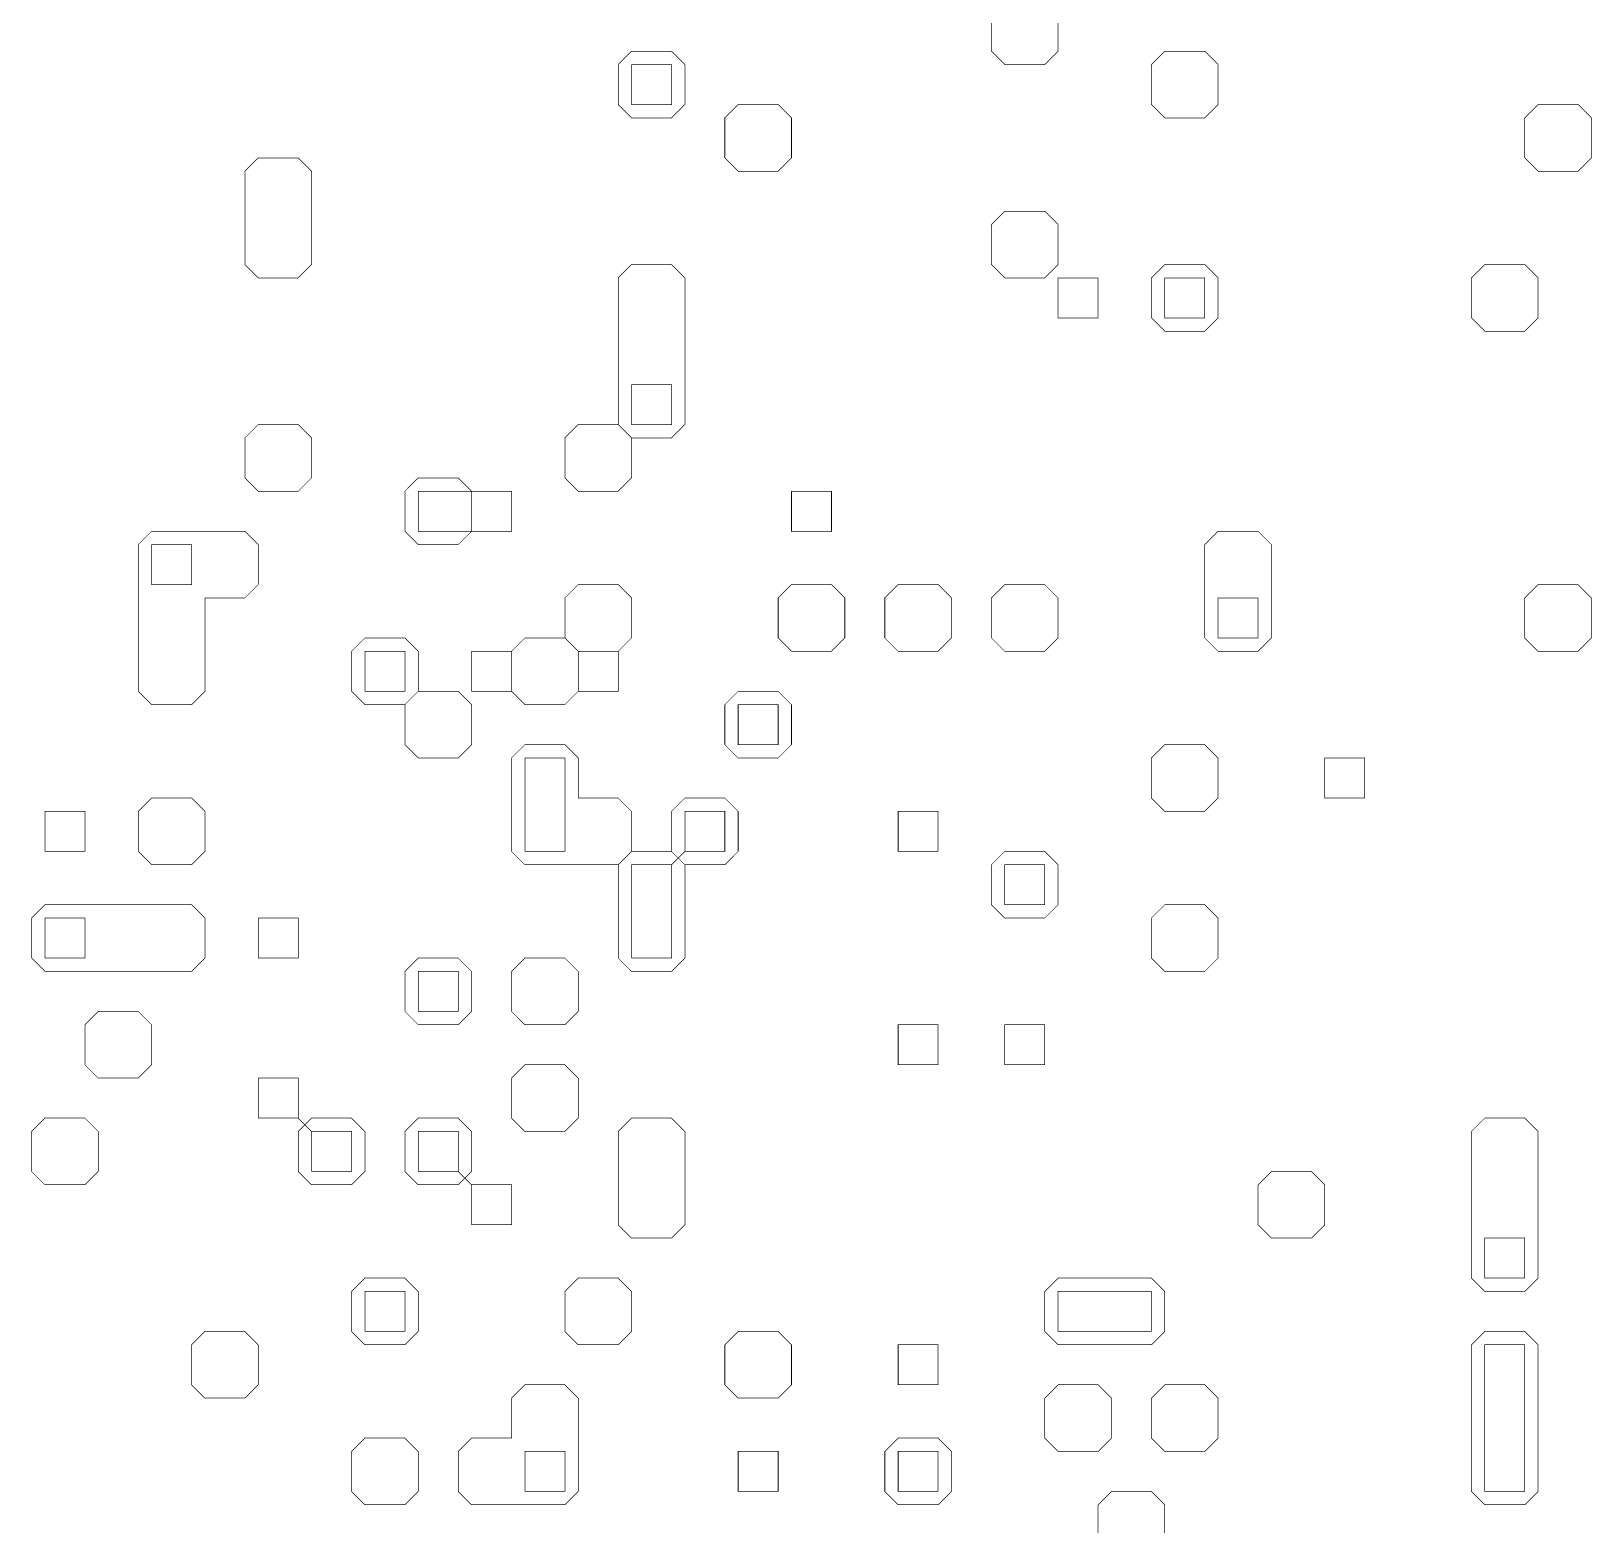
# Model space of a CAD drawing. Header units: metres. Extents: x 0 to 4990, y -4990 to 0.
# Drawn here: x 1826 to 2969, y -2437 to -1343 of the extents above; entities that cross this region are included whole.
import ezdxf

# ---------------------------------------------------------------- set-up
doc = ezdxf.new("R2010")
doc.units = ezdxf.units.M
for name, color, linetype in [('conductor', 1, 'Continuous'), ('dielectric', 8, 'Continuous'), ('substrate', 5, 'Continuous')]:
    doc.layers.add(name, color=color, linetype=linetype)

msp = doc.modelspace()

# ---------------------------------------------------------------- linework, layer by layer
at = {"layer": 'conductor', "const_width": 0.5}
for points in [[(2529.296875, -1328.125), (2539.0625, -1318.359375), (2548.828125, -1318.359375), (2558.59375, -1318.359375), (2568.359375, -1318.359375), (2578.125, -1328.125), (2578.125, -1337.890625), (2578.125, -1347.65625), (2578.125, -1357.421875), (2568.359375, -1367.1875), (2558.59375, -1367.1875), (2548.828125, -1367.1875), (2539.0625, -1367.1875), (2529.296875, -1357.421875), (2529.296875, -1347.65625), (2529.296875, -1337.890625)], [(2255.859375, -1367.1875), (2265.625, -1357.421875), (2275.390625, -1357.421875), (2285.15625, -1357.421875), (2294.921875, -1357.421875), (2304.6875, -1367.1875), (2304.6875, -1376.953125), (2304.6875, -1386.71875), (2304.6875, -1396.484375), (2294.921875, -1406.25), (2285.15625, -1406.25), (2275.390625, -1406.25), (2265.625, -1406.25), (2255.859375, -1396.484375), (2255.859375, -1386.71875), (2255.859375, -1376.953125)], [(2646.484375, -1367.1875), (2656.25, -1357.421875), (2666.015625, -1357.421875), (2675.78125, -1357.421875), (2685.546875, -1357.421875), (2695.3125, -1367.1875), (2695.3125, -1376.953125), (2695.3125, -1386.71875), (2695.3125, -1396.484375), (2685.546875, -1406.25), (2675.78125, -1406.25), (2666.015625, -1406.25), (2656.25, -1406.25), (2646.484375, -1396.484375), (2646.484375, -1386.71875), (2646.484375, -1376.953125)], [(2333.984375, -1406.25), (2343.75, -1396.484375), (2353.515625, -1396.484375), (2363.28125, -1396.484375), (2373.046875, -1396.484375), (2382.8125, -1406.25), (2382.8125, -1416.015625), (2382.8125, -1425.78125), (2382.8125, -1435.546875), (2373.046875, -1445.3125), (2363.28125, -1445.3125), (2353.515625, -1445.3125), (2343.75, -1445.3125), (2333.984375, -1435.546875), (2333.984375, -1425.78125), (2333.984375, -1416.015625)], [(2919.921875, -1406.25), (2929.6875, -1396.484375), (2939.453125, -1396.484375), (2949.21875, -1396.484375), (2958.984375, -1396.484375), (2968.75, -1406.25), (2968.75, -1416.015625), (2968.75, -1425.78125), (2968.75, -1435.546875), (2958.984375, -1445.3125), (2949.21875, -1445.3125), (2939.453125, -1445.3125), (2929.6875, -1445.3125), (2919.921875, -1435.546875), (2919.921875, -1425.78125), (2919.921875, -1416.015625)], [(1982.421875, -1445.3125), (1992.1875, -1435.546875), (2001.953125, -1435.546875), (2011.71875, -1435.546875), (2021.484375, -1435.546875), (2031.25, -1445.3125), (2031.25, -1455.078125), (2031.25, -1464.84375), (2031.25, -1474.609375), (2031.25, -1484.375), (2031.25, -1494.140625), (2031.25, -1503.90625), (2031.25, -1513.671875), (2021.484375, -1523.4375), (2011.71875, -1523.4375), (2001.953125, -1523.4375), (1992.1875, -1523.4375), (1982.421875, -1513.671875), (1982.421875, -1503.90625), (1982.421875, -1494.140625), (1982.421875, -1484.375), (1982.421875, -1474.609375), (1982.421875, -1464.84375), (1982.421875, -1455.078125)], [(2529.296875, -1484.375), (2539.0625, -1474.609375), (2548.828125, -1474.609375), (2558.59375, -1474.609375), (2568.359375, -1474.609375), (2578.125, -1484.375), (2578.125, -1494.140625), (2578.125, -1503.90625), (2578.125, -1513.671875), (2568.359375, -1523.4375), (2558.59375, -1523.4375), (2548.828125, -1523.4375), (2539.0625, -1523.4375), (2529.296875, -1513.671875), (2529.296875, -1503.90625), (2529.296875, -1494.140625)], [(2255.859375, -1523.4375), (2265.625, -1513.671875), (2275.390625, -1513.671875), (2285.15625, -1513.671875), (2294.921875, -1513.671875), (2304.6875, -1523.4375), (2304.6875, -1533.203125), (2304.6875, -1542.96875), (2304.6875, -1552.734375), (2304.6875, -1562.5), (2304.6875, -1572.265625), (2304.6875, -1582.03125), (2304.6875, -1591.796875), (2304.6875, -1601.5625), (2304.6875, -1611.328125), (2304.6875, -1621.09375), (2304.6875, -1630.859375), (2294.921875, -1640.625), (2285.15625, -1640.625), (2275.390625, -1640.625), (2265.625, -1640.625), (2255.859375, -1630.859375), (2255.859375, -1621.09375), (2255.859375, -1611.328125), (2255.859375, -1601.5625), (2255.859375, -1591.796875), (2255.859375, -1582.03125), (2255.859375, -1572.265625), (2255.859375, -1562.5), (2255.859375, -1552.734375), (2255.859375, -1542.96875), (2255.859375, -1533.203125)], [(2646.484375, -1523.4375), (2656.25, -1513.671875), (2666.015625, -1513.671875), (2675.78125, -1513.671875), (2685.546875, -1513.671875), (2695.3125, -1523.4375), (2695.3125, -1533.203125), (2695.3125, -1542.96875), (2695.3125, -1552.734375), (2685.546875, -1562.5), (2675.78125, -1562.5), (2666.015625, -1562.5), (2656.25, -1562.5), (2646.484375, -1552.734375), (2646.484375, -1542.96875), (2646.484375, -1533.203125)], [(2880.859375, -1523.4375), (2890.625, -1513.671875), (2900.390625, -1513.671875), (2910.15625, -1513.671875), (2919.921875, -1513.671875), (2929.6875, -1523.4375), (2929.6875, -1533.203125), (2929.6875, -1542.96875), (2929.6875, -1552.734375), (2919.921875, -1562.5), (2910.15625, -1562.5), (2900.390625, -1562.5), (2890.625, -1562.5), (2880.859375, -1552.734375), (2880.859375, -1542.96875), (2880.859375, -1533.203125)], [(1982.421875, -1640.625), (1992.1875, -1630.859375), (2001.953125, -1630.859375), (2011.71875, -1630.859375), (2021.484375, -1630.859375), (2031.25, -1640.625), (2031.25, -1650.390625), (2031.25, -1660.15625), (2031.25, -1669.921875), (2021.484375, -1679.6875), (2011.71875, -1679.6875), (2001.953125, -1679.6875), (1992.1875, -1679.6875), (1982.421875, -1669.921875), (1982.421875, -1660.15625), (1982.421875, -1650.390625)], [(2216.796875, -1640.625), (2226.5625, -1630.859375), (2236.328125, -1630.859375), (2246.09375, -1630.859375), (2255.859375, -1630.859375), (2265.625, -1640.625), (2265.625, -1650.390625), (2265.625, -1660.15625), (2265.625, -1669.921875), (2255.859375, -1679.6875), (2246.09375, -1679.6875), (2236.328125, -1679.6875), (2226.5625, -1679.6875), (2216.796875, -1669.921875), (2216.796875, -1660.15625), (2216.796875, -1650.390625)], [(2099.609375, -1679.6875), (2109.375, -1669.921875), (2119.140625, -1669.921875), (2128.90625, -1669.921875), (2138.671875, -1669.921875), (2148.4375, -1679.6875), (2148.4375, -1689.453125), (2148.4375, -1699.21875), (2148.4375, -1708.984375), (2138.671875, -1718.75), (2128.90625, -1718.75), (2119.140625, -1718.75), (2109.375, -1718.75), (2099.609375, -1708.984375), (2099.609375, -1699.21875), (2099.609375, -1689.453125)], [(1904.296875, -1718.75), (1914.0625, -1708.984375), (1923.828125, -1708.984375), (1933.59375, -1708.984375), (1943.359375, -1708.984375), (1953.125, -1708.984375), (1962.890625, -1708.984375), (1972.65625, -1708.984375), (1982.421875, -1708.984375), (1992.1875, -1718.75), (1992.1875, -1728.515625), (1992.1875, -1738.28125), (1992.1875, -1748.046875), (1982.421875, -1757.8125), (1972.65625, -1757.8125), (1962.890625, -1757.8125), (1953.125, -1757.8125), (1953.125, -1767.578125), (1953.125, -1777.34375), (1953.125, -1787.109375), (1953.125, -1796.875), (1953.125, -1806.640625), (1953.125, -1816.40625), (1953.125, -1826.171875), (1943.359375, -1835.9375), (1933.59375, -1835.9375), (1923.828125, -1835.9375), (1914.0625, -1835.9375), (1904.296875, -1826.171875), (1904.296875, -1816.40625), (1904.296875, -1806.640625), (1904.296875, -1796.875), (1904.296875, -1787.109375), (1904.296875, -1777.34375), (1904.296875, -1767.578125), (1904.296875, -1757.8125), (1904.296875, -1748.046875), (1904.296875, -1738.28125), (1904.296875, -1728.515625)], [(2685.546875, -1718.75), (2695.3125, -1708.984375), (2705.078125, -1708.984375), (2714.84375, -1708.984375), (2724.609375, -1708.984375), (2734.375, -1718.75), (2734.375, -1728.515625), (2734.375, -1738.28125), (2734.375, -1748.046875), (2734.375, -1757.8125), (2734.375, -1767.578125), (2734.375, -1777.34375), (2734.375, -1787.109375), (2724.609375, -1796.875), (2714.84375, -1796.875), (2705.078125, -1796.875), (2695.3125, -1796.875), (2685.546875, -1787.109375), (2685.546875, -1777.34375), (2685.546875, -1767.578125), (2685.546875, -1757.8125), (2685.546875, -1748.046875), (2685.546875, -1738.28125), (2685.546875, -1728.515625)], [(2216.796875, -1757.8125), (2226.5625, -1748.046875), (2236.328125, -1748.046875), (2246.09375, -1748.046875), (2255.859375, -1748.046875), (2265.625, -1757.8125), (2265.625, -1767.578125), (2265.625, -1777.34375), (2265.625, -1787.109375), (2255.859375, -1796.875), (2246.09375, -1796.875), (2236.328125, -1796.875), (2226.5625, -1796.875), (2216.796875, -1787.109375), (2216.796875, -1777.34375), (2216.796875, -1767.578125)], [(2373.046875, -1757.8125), (2382.8125, -1748.046875), (2392.578125, -1748.046875), (2402.34375, -1748.046875), (2412.109375, -1748.046875), (2421.875, -1757.8125), (2421.875, -1767.578125), (2421.875, -1777.34375), (2421.875, -1787.109375), (2412.109375, -1796.875), (2402.34375, -1796.875), (2392.578125, -1796.875), (2382.8125, -1796.875), (2373.046875, -1787.109375), (2373.046875, -1777.34375), (2373.046875, -1767.578125)], [(2451.171875, -1757.8125), (2460.9375, -1748.046875), (2470.703125, -1748.046875), (2480.46875, -1748.046875), (2490.234375, -1748.046875), (2500, -1757.8125), (2500, -1767.578125), (2500, -1777.34375), (2500, -1787.109375), (2490.234375, -1796.875), (2480.46875, -1796.875), (2470.703125, -1796.875), (2460.9375, -1796.875), (2451.171875, -1787.109375), (2451.171875, -1777.34375), (2451.171875, -1767.578125)], [(2529.296875, -1757.8125), (2539.0625, -1748.046875), (2548.828125, -1748.046875), (2558.59375, -1748.046875), (2568.359375, -1748.046875), (2578.125, -1757.8125), (2578.125, -1767.578125), (2578.125, -1777.34375), (2578.125, -1787.109375), (2568.359375, -1796.875), (2558.59375, -1796.875), (2548.828125, -1796.875), (2539.0625, -1796.875), (2529.296875, -1787.109375), (2529.296875, -1777.34375), (2529.296875, -1767.578125)], [(2919.921875, -1757.8125), (2929.6875, -1748.046875), (2939.453125, -1748.046875), (2949.21875, -1748.046875), (2958.984375, -1748.046875), (2968.75, -1757.8125), (2968.75, -1767.578125), (2968.75, -1777.34375), (2968.75, -1787.109375), (2958.984375, -1796.875), (2949.21875, -1796.875), (2939.453125, -1796.875), (2929.6875, -1796.875), (2919.921875, -1787.109375), (2919.921875, -1777.34375), (2919.921875, -1767.578125)], [(2060.546875, -1796.875), (2070.3125, -1787.109375), (2080.078125, -1787.109375), (2089.84375, -1787.109375), (2099.609375, -1787.109375), (2109.375, -1796.875), (2109.375, -1806.640625), (2109.375, -1816.40625), (2109.375, -1826.171875), (2099.609375, -1835.9375), (2089.84375, -1835.9375), (2080.078125, -1835.9375), (2070.3125, -1835.9375), (2060.546875, -1826.171875), (2060.546875, -1816.40625), (2060.546875, -1806.640625)], [(2177.734375, -1796.875), (2187.5, -1787.109375), (2197.265625, -1787.109375), (2207.03125, -1787.109375), (2216.796875, -1787.109375), (2226.5625, -1796.875), (2226.5625, -1806.640625), (2226.5625, -1816.40625), (2226.5625, -1826.171875), (2216.796875, -1835.9375), (2207.03125, -1835.9375), (2197.265625, -1835.9375), (2187.5, -1835.9375), (2177.734375, -1826.171875), (2177.734375, -1816.40625), (2177.734375, -1806.640625)], [(2099.609375, -1835.9375), (2109.375, -1826.171875), (2119.140625, -1826.171875), (2128.90625, -1826.171875), (2138.671875, -1826.171875), (2148.4375, -1835.9375), (2148.4375, -1845.703125), (2148.4375, -1855.46875), (2148.4375, -1865.234375), (2138.671875, -1875), (2128.90625, -1875), (2119.140625, -1875), (2109.375, -1875), (2099.609375, -1865.234375), (2099.609375, -1855.46875), (2099.609375, -1845.703125)], [(2333.984375, -1835.9375), (2343.75, -1826.171875), (2353.515625, -1826.171875), (2363.28125, -1826.171875), (2373.046875, -1826.171875), (2382.8125, -1835.9375), (2382.8125, -1845.703125), (2382.8125, -1855.46875), (2382.8125, -1865.234375), (2373.046875, -1875), (2363.28125, -1875), (2353.515625, -1875), (2343.75, -1875), (2333.984375, -1865.234375), (2333.984375, -1855.46875), (2333.984375, -1845.703125)], [(2177.734375, -1875), (2187.5, -1865.234375), (2197.265625, -1865.234375), (2207.03125, -1865.234375), (2216.796875, -1865.234375), (2226.5625, -1875), (2226.5625, -1884.765625), (2226.5625, -1894.53125), (2226.5625, -1904.296875), (2236.328125, -1904.296875), (2246.09375, -1904.296875), (2255.859375, -1904.296875), (2265.625, -1914.0625), (2265.625, -1923.828125), (2265.625, -1933.59375), (2265.625, -1943.359375), (2255.859375, -1953.125), (2246.09375, -1953.125), (2236.328125, -1953.125), (2226.5625, -1953.125), (2216.796875, -1953.125), (2207.03125, -1953.125), (2197.265625, -1953.125), (2187.5, -1953.125), (2177.734375, -1943.359375), (2177.734375, -1933.59375), (2177.734375, -1923.828125), (2177.734375, -1914.0625), (2177.734375, -1904.296875), (2177.734375, -1894.53125), (2177.734375, -1884.765625)], [(2646.484375, -1875), (2656.25, -1865.234375), (2666.015625, -1865.234375), (2675.78125, -1865.234375), (2685.546875, -1865.234375), (2695.3125, -1875), (2695.3125, -1884.765625), (2695.3125, -1894.53125), (2695.3125, -1904.296875), (2685.546875, -1914.0625), (2675.78125, -1914.0625), (2666.015625, -1914.0625), (2656.25, -1914.0625), (2646.484375, -1904.296875), (2646.484375, -1894.53125), (2646.484375, -1884.765625)], [(1904.296875, -1914.0625), (1914.0625, -1904.296875), (1923.828125, -1904.296875), (1933.59375, -1904.296875), (1943.359375, -1904.296875), (1953.125, -1914.0625), (1953.125, -1923.828125), (1953.125, -1933.59375), (1953.125, -1943.359375), (1943.359375, -1953.125), (1933.59375, -1953.125), (1923.828125, -1953.125), (1914.0625, -1953.125), (1904.296875, -1943.359375), (1904.296875, -1933.59375), (1904.296875, -1923.828125)], [(2294.921875, -1914.0625), (2304.6875, -1904.296875), (2314.453125, -1904.296875), (2324.21875, -1904.296875), (2333.984375, -1904.296875), (2343.75, -1914.0625), (2343.75, -1923.828125), (2343.75, -1933.59375), (2343.75, -1943.359375), (2333.984375, -1953.125), (2324.21875, -1953.125), (2314.453125, -1953.125), (2304.6875, -1953.125), (2294.921875, -1943.359375), (2294.921875, -1933.59375), (2294.921875, -1923.828125)], [(2255.859375, -1953.125), (2265.625, -1943.359375), (2275.390625, -1943.359375), (2285.15625, -1943.359375), (2294.921875, -1943.359375), (2304.6875, -1953.125), (2304.6875, -1962.890625), (2304.6875, -1972.65625), (2304.6875, -1982.421875), (2304.6875, -1992.1875), (2304.6875, -2001.953125), (2304.6875, -2011.71875), (2304.6875, -2021.484375), (2294.921875, -2031.25), (2285.15625, -2031.25), (2275.390625, -2031.25), (2265.625, -2031.25), (2255.859375, -2021.484375), (2255.859375, -2011.71875), (2255.859375, -2001.953125), (2255.859375, -1992.1875), (2255.859375, -1982.421875), (2255.859375, -1972.65625), (2255.859375, -1962.890625)], [(2529.296875, -1953.125), (2539.0625, -1943.359375), (2548.828125, -1943.359375), (2558.59375, -1943.359375), (2568.359375, -1943.359375), (2578.125, -1953.125), (2578.125, -1962.890625), (2578.125, -1972.65625), (2578.125, -1982.421875), (2568.359375, -1992.1875), (2558.59375, -1992.1875), (2548.828125, -1992.1875), (2539.0625, -1992.1875), (2529.296875, -1982.421875), (2529.296875, -1972.65625), (2529.296875, -1962.890625)], [(1826.171875, -1992.1875), (1835.9375, -1982.421875), (1845.703125, -1982.421875), (1855.46875, -1982.421875), (1865.234375, -1982.421875), (1875, -1982.421875), (1884.765625, -1982.421875), (1894.53125, -1982.421875), (1904.296875, -1982.421875), (1914.0625, -1982.421875), (1923.828125, -1982.421875), (1933.59375, -1982.421875), (1943.359375, -1982.421875), (1953.125, -1992.1875), (1953.125, -2001.953125), (1953.125, -2011.71875), (1953.125, -2021.484375), (1943.359375, -2031.25), (1933.59375, -2031.25), (1923.828125, -2031.25), (1914.0625, -2031.25), (1904.296875, -2031.25), (1894.53125, -2031.25), (1884.765625, -2031.25), (1875, -2031.25), (1865.234375, -2031.25), (1855.46875, -2031.25), (1845.703125, -2031.25), (1835.9375, -2031.25), (1826.171875, -2021.484375), (1826.171875, -2011.71875), (1826.171875, -2001.953125)], [(2646.484375, -1992.1875), (2656.25, -1982.421875), (2666.015625, -1982.421875), (2675.78125, -1982.421875), (2685.546875, -1982.421875), (2695.3125, -1992.1875), (2695.3125, -2001.953125), (2695.3125, -2011.71875), (2695.3125, -2021.484375), (2685.546875, -2031.25), (2675.78125, -2031.25), (2666.015625, -2031.25), (2656.25, -2031.25), (2646.484375, -2021.484375), (2646.484375, -2011.71875), (2646.484375, -2001.953125)], [(2099.609375, -2031.25), (2109.375, -2021.484375), (2119.140625, -2021.484375), (2128.90625, -2021.484375), (2138.671875, -2021.484375), (2148.4375, -2031.25), (2148.4375, -2041.015625), (2148.4375, -2050.78125), (2148.4375, -2060.546875), (2138.671875, -2070.3125), (2128.90625, -2070.3125), (2119.140625, -2070.3125), (2109.375, -2070.3125), (2099.609375, -2060.546875), (2099.609375, -2050.78125), (2099.609375, -2041.015625)], [(2177.734375, -2031.25), (2187.5, -2021.484375), (2197.265625, -2021.484375), (2207.03125, -2021.484375), (2216.796875, -2021.484375), (2226.5625, -2031.25), (2226.5625, -2041.015625), (2226.5625, -2050.78125), (2226.5625, -2060.546875), (2216.796875, -2070.3125), (2207.03125, -2070.3125), (2197.265625, -2070.3125), (2187.5, -2070.3125), (2177.734375, -2060.546875), (2177.734375, -2050.78125), (2177.734375, -2041.015625)], [(1865.234375, -2070.3125), (1875, -2060.546875), (1884.765625, -2060.546875), (1894.53125, -2060.546875), (1904.296875, -2060.546875), (1914.0625, -2070.3125), (1914.0625, -2080.078125), (1914.0625, -2089.84375), (1914.0625, -2099.609375), (1904.296875, -2109.375), (1894.53125, -2109.375), (1884.765625, -2109.375), (1875, -2109.375), (1865.234375, -2099.609375), (1865.234375, -2089.84375), (1865.234375, -2080.078125)], [(2177.734375, -2109.375), (2187.5, -2099.609375), (2197.265625, -2099.609375), (2207.03125, -2099.609375), (2216.796875, -2099.609375), (2226.5625, -2109.375), (2226.5625, -2119.140625), (2226.5625, -2128.90625), (2226.5625, -2138.671875), (2216.796875, -2148.4375), (2207.03125, -2148.4375), (2197.265625, -2148.4375), (2187.5, -2148.4375), (2177.734375, -2138.671875), (2177.734375, -2128.90625), (2177.734375, -2119.140625)], [(1826.171875, -2148.4375), (1835.9375, -2138.671875), (1845.703125, -2138.671875), (1855.46875, -2138.671875), (1865.234375, -2138.671875), (1875, -2148.4375), (1875, -2158.203125), (1875, -2167.96875), (1875, -2177.734375), (1865.234375, -2187.5), (1855.46875, -2187.5), (1845.703125, -2187.5), (1835.9375, -2187.5), (1826.171875, -2177.734375), (1826.171875, -2167.96875), (1826.171875, -2158.203125)], [(2021.484375, -2148.4375), (2031.25, -2138.671875), (2041.015625, -2138.671875), (2050.78125, -2138.671875), (2060.546875, -2138.671875), (2070.3125, -2148.4375), (2070.3125, -2158.203125), (2070.3125, -2167.96875), (2070.3125, -2177.734375), (2060.546875, -2187.5), (2050.78125, -2187.5), (2041.015625, -2187.5), (2031.25, -2187.5), (2021.484375, -2177.734375), (2021.484375, -2167.96875), (2021.484375, -2158.203125)], [(2099.609375, -2148.4375), (2109.375, -2138.671875), (2119.140625, -2138.671875), (2128.90625, -2138.671875), (2138.671875, -2138.671875), (2148.4375, -2148.4375), (2148.4375, -2158.203125), (2148.4375, -2167.96875), (2148.4375, -2177.734375), (2138.671875, -2187.5), (2128.90625, -2187.5), (2119.140625, -2187.5), (2109.375, -2187.5), (2099.609375, -2177.734375), (2099.609375, -2167.96875), (2099.609375, -2158.203125)], [(2255.859375, -2148.4375), (2265.625, -2138.671875), (2275.390625, -2138.671875), (2285.15625, -2138.671875), (2294.921875, -2138.671875), (2304.6875, -2148.4375), (2304.6875, -2158.203125), (2304.6875, -2167.96875), (2304.6875, -2177.734375), (2304.6875, -2187.5), (2304.6875, -2197.265625), (2304.6875, -2207.03125), (2304.6875, -2216.796875), (2294.921875, -2226.5625), (2285.15625, -2226.5625), (2275.390625, -2226.5625), (2265.625, -2226.5625), (2255.859375, -2216.796875), (2255.859375, -2207.03125), (2255.859375, -2197.265625), (2255.859375, -2187.5), (2255.859375, -2177.734375), (2255.859375, -2167.96875), (2255.859375, -2158.203125)], [(2880.859375, -2148.4375), (2890.625, -2138.671875), (2900.390625, -2138.671875), (2910.15625, -2138.671875), (2919.921875, -2138.671875), (2929.6875, -2148.4375), (2929.6875, -2158.203125), (2929.6875, -2167.96875), (2929.6875, -2177.734375), (2929.6875, -2187.5), (2929.6875, -2197.265625), (2929.6875, -2207.03125), (2929.6875, -2216.796875), (2929.6875, -2226.5625), (2929.6875, -2236.328125), (2929.6875, -2246.09375), (2929.6875, -2255.859375), (2919.921875, -2265.625), (2910.15625, -2265.625), (2900.390625, -2265.625), (2890.625, -2265.625), (2880.859375, -2255.859375), (2880.859375, -2246.09375), (2880.859375, -2236.328125), (2880.859375, -2226.5625), (2880.859375, -2216.796875), (2880.859375, -2207.03125), (2880.859375, -2197.265625), (2880.859375, -2187.5), (2880.859375, -2177.734375), (2880.859375, -2167.96875), (2880.859375, -2158.203125)], [(2724.609375, -2187.5), (2734.375, -2177.734375), (2744.140625, -2177.734375), (2753.90625, -2177.734375), (2763.671875, -2177.734375), (2773.4375, -2187.5), (2773.4375, -2197.265625), (2773.4375, -2207.03125), (2773.4375, -2216.796875), (2763.671875, -2226.5625), (2753.90625, -2226.5625), (2744.140625, -2226.5625), (2734.375, -2226.5625), (2724.609375, -2216.796875), (2724.609375, -2207.03125), (2724.609375, -2197.265625)], [(2060.546875, -2265.625), (2070.3125, -2255.859375), (2080.078125, -2255.859375), (2089.84375, -2255.859375), (2099.609375, -2255.859375), (2109.375, -2265.625), (2109.375, -2275.390625), (2109.375, -2285.15625), (2109.375, -2294.921875), (2099.609375, -2304.6875), (2089.84375, -2304.6875), (2080.078125, -2304.6875), (2070.3125, -2304.6875), (2060.546875, -2294.921875), (2060.546875, -2285.15625), (2060.546875, -2275.390625)], [(2216.796875, -2265.625), (2226.5625, -2255.859375), (2236.328125, -2255.859375), (2246.09375, -2255.859375), (2255.859375, -2255.859375), (2265.625, -2265.625), (2265.625, -2275.390625), (2265.625, -2285.15625), (2265.625, -2294.921875), (2255.859375, -2304.6875), (2246.09375, -2304.6875), (2236.328125, -2304.6875), (2226.5625, -2304.6875), (2216.796875, -2294.921875), (2216.796875, -2285.15625), (2216.796875, -2275.390625)], [(2568.359375, -2265.625), (2578.125, -2255.859375), (2587.890625, -2255.859375), (2597.65625, -2255.859375), (2607.421875, -2255.859375), (2617.1875, -2255.859375), (2626.953125, -2255.859375), (2636.71875, -2255.859375), (2646.484375, -2255.859375), (2656.25, -2265.625), (2656.25, -2275.390625), (2656.25, -2285.15625), (2656.25, -2294.921875), (2646.484375, -2304.6875), (2636.71875, -2304.6875), (2626.953125, -2304.6875), (2617.1875, -2304.6875), (2607.421875, -2304.6875), (2597.65625, -2304.6875), (2587.890625, -2304.6875), (2578.125, -2304.6875), (2568.359375, -2294.921875), (2568.359375, -2285.15625), (2568.359375, -2275.390625)], [(1943.359375, -2304.6875), (1953.125, -2294.921875), (1962.890625, -2294.921875), (1972.65625, -2294.921875), (1982.421875, -2294.921875), (1992.1875, -2304.6875), (1992.1875, -2314.453125), (1992.1875, -2324.21875), (1992.1875, -2333.984375), (1982.421875, -2343.75), (1972.65625, -2343.75), (1962.890625, -2343.75), (1953.125, -2343.75), (1943.359375, -2333.984375), (1943.359375, -2324.21875), (1943.359375, -2314.453125)], [(2333.984375, -2304.6875), (2343.75, -2294.921875), (2353.515625, -2294.921875), (2363.28125, -2294.921875), (2373.046875, -2294.921875), (2382.8125, -2304.6875), (2382.8125, -2314.453125), (2382.8125, -2324.21875), (2382.8125, -2333.984375), (2373.046875, -2343.75), (2363.28125, -2343.75), (2353.515625, -2343.75), (2343.75, -2343.75), (2333.984375, -2333.984375), (2333.984375, -2324.21875), (2333.984375, -2314.453125)], [(2880.859375, -2304.6875), (2890.625, -2294.921875), (2900.390625, -2294.921875), (2910.15625, -2294.921875), (2919.921875, -2294.921875), (2929.6875, -2304.6875), (2929.6875, -2314.453125), (2929.6875, -2324.21875), (2929.6875, -2333.984375), (2929.6875, -2343.75), (2929.6875, -2353.515625), (2929.6875, -2363.28125), (2929.6875, -2373.046875), (2929.6875, -2382.8125), (2929.6875, -2392.578125), (2929.6875, -2402.34375), (2929.6875, -2412.109375), (2919.921875, -2421.875), (2910.15625, -2421.875), (2900.390625, -2421.875), (2890.625, -2421.875), (2880.859375, -2412.109375), (2880.859375, -2402.34375), (2880.859375, -2392.578125), (2880.859375, -2382.8125), (2880.859375, -2373.046875), (2880.859375, -2363.28125), (2880.859375, -2353.515625), (2880.859375, -2343.75), (2880.859375, -2333.984375), (2880.859375, -2324.21875), (2880.859375, -2314.453125)], [(2177.734375, -2343.75), (2187.5, -2333.984375), (2197.265625, -2333.984375), (2207.03125, -2333.984375), (2216.796875, -2333.984375), (2226.5625, -2343.75), (2226.5625, -2353.515625), (2226.5625, -2363.28125), (2226.5625, -2373.046875), (2226.5625, -2382.8125), (2226.5625, -2392.578125), (2226.5625, -2402.34375), (2226.5625, -2412.109375), (2216.796875, -2421.875), (2207.03125, -2421.875), (2197.265625, -2421.875), (2187.5, -2421.875), (2177.734375, -2421.875), (2167.96875, -2421.875), (2158.203125, -2421.875), (2148.4375, -2421.875), (2138.671875, -2412.109375), (2138.671875, -2402.34375), (2138.671875, -2392.578125), (2138.671875, -2382.8125), (2148.4375, -2373.046875), (2158.203125, -2373.046875), (2167.96875, -2373.046875), (2177.734375, -2373.046875), (2177.734375, -2363.28125), (2177.734375, -2353.515625)], [(2568.359375, -2343.75), (2578.125, -2333.984375), (2587.890625, -2333.984375), (2597.65625, -2333.984375), (2607.421875, -2333.984375), (2617.1875, -2343.75), (2617.1875, -2353.515625), (2617.1875, -2363.28125), (2617.1875, -2373.046875), (2607.421875, -2382.8125), (2597.65625, -2382.8125), (2587.890625, -2382.8125), (2578.125, -2382.8125), (2568.359375, -2373.046875), (2568.359375, -2363.28125), (2568.359375, -2353.515625)], [(2646.484375, -2343.75), (2656.25, -2333.984375), (2666.015625, -2333.984375), (2675.78125, -2333.984375), (2685.546875, -2333.984375), (2695.3125, -2343.75), (2695.3125, -2353.515625), (2695.3125, -2363.28125), (2695.3125, -2373.046875), (2685.546875, -2382.8125), (2675.78125, -2382.8125), (2666.015625, -2382.8125), (2656.25, -2382.8125), (2646.484375, -2373.046875), (2646.484375, -2363.28125), (2646.484375, -2353.515625)], [(2060.546875, -2382.8125), (2070.3125, -2373.046875), (2080.078125, -2373.046875), (2089.84375, -2373.046875), (2099.609375, -2373.046875), (2109.375, -2382.8125), (2109.375, -2392.578125), (2109.375, -2402.34375), (2109.375, -2412.109375), (2099.609375, -2421.875), (2089.84375, -2421.875), (2080.078125, -2421.875), (2070.3125, -2421.875), (2060.546875, -2412.109375), (2060.546875, -2402.34375), (2060.546875, -2392.578125)], [(2451.171875, -2382.8125), (2460.9375, -2373.046875), (2470.703125, -2373.046875), (2480.46875, -2373.046875), (2490.234375, -2373.046875), (2500, -2382.8125), (2500, -2392.578125), (2500, -2402.34375), (2500, -2412.109375), (2490.234375, -2421.875), (2480.46875, -2421.875), (2470.703125, -2421.875), (2460.9375, -2421.875), (2451.171875, -2412.109375), (2451.171875, -2402.34375), (2451.171875, -2392.578125)], [(2607.421875, -2421.875), (2617.1875, -2412.109375), (2626.953125, -2412.109375), (2636.71875, -2412.109375), (2646.484375, -2412.109375), (2656.25, -2421.875), (2656.25, -2431.640625), (2656.25, -2441.40625), (2656.25, -2451.171875), (2646.484375, -2460.9375), (2636.71875, -2460.9375), (2626.953125, -2460.9375), (2617.1875, -2460.9375), (2607.421875, -2451.171875), (2607.421875, -2441.40625), (2607.421875, -2431.640625)]]:
    msp.add_lwpolyline(points, close=True, dxfattribs=at)
at = {"layer": 'dielectric', "const_width": 0.5}
for points in [[(2460.9375, -1914.0625), (2460.9375, -1923.828125), (2460.9375, -1933.59375), (2460.9375, -1943.359375), (2470.703125, -1943.359375), (2480.46875, -1943.359375), (2490.234375, -1943.359375), (2490.234375, -1933.59375), (2490.234375, -1923.828125), (2490.234375, -1914.0625), (2480.46875, -1914.0625), (2470.703125, -1914.0625)], [(2460.9375, -2382.8125), (2460.9375, -2392.578125), (2460.9375, -2402.34375), (2460.9375, -2412.109375), (2470.703125, -2412.109375), (2480.46875, -2412.109375), (2490.234375, -2412.109375), (2490.234375, -2402.34375), (2490.234375, -2392.578125), (2490.234375, -2382.8125), (2480.46875, -2382.8125), (2470.703125, -2382.8125)]]:
    msp.add_lwpolyline(points, close=True, dxfattribs=at)
at = {"layer": 'substrate', "const_width": 0.5}
for points in [[(2265.625, -1367.1875), (2265.625, -1376.953125), (2265.625, -1386.71875), (2265.625, -1396.484375), (2275.390625, -1396.484375), (2285.15625, -1396.484375), (2294.921875, -1396.484375), (2294.921875, -1386.71875), (2294.921875, -1376.953125), (2294.921875, -1367.1875), (2285.15625, -1367.1875), (2275.390625, -1367.1875)], [(2578.125, -1523.4375), (2578.125, -1533.203125), (2578.125, -1542.96875), (2578.125, -1552.734375), (2587.890625, -1552.734375), (2597.65625, -1552.734375), (2607.421875, -1552.734375), (2607.421875, -1542.96875), (2607.421875, -1533.203125), (2607.421875, -1523.4375), (2597.65625, -1523.4375), (2587.890625, -1523.4375)], [(2656.25, -1523.4375), (2656.25, -1533.203125), (2656.25, -1542.96875), (2656.25, -1552.734375), (2666.015625, -1552.734375), (2675.78125, -1552.734375), (2685.546875, -1552.734375), (2685.546875, -1542.96875), (2685.546875, -1533.203125), (2685.546875, -1523.4375), (2675.78125, -1523.4375), (2666.015625, -1523.4375)], [(2265.625, -1601.5625), (2265.625, -1611.328125), (2265.625, -1621.09375), (2265.625, -1630.859375), (2275.390625, -1630.859375), (2285.15625, -1630.859375), (2294.921875, -1630.859375), (2294.921875, -1621.09375), (2294.921875, -1611.328125), (2294.921875, -1601.5625), (2285.15625, -1601.5625), (2275.390625, -1601.5625)], [(2109.375, -1679.6875), (2109.375, -1689.453125), (2109.375, -1699.21875), (2109.375, -1708.984375), (2119.140625, -1708.984375), (2128.90625, -1708.984375), (2138.671875, -1708.984375), (2148.4375, -1708.984375), (2158.203125, -1708.984375), (2167.96875, -1708.984375), (2177.734375, -1708.984375), (2177.734375, -1699.21875), (2177.734375, -1689.453125), (2177.734375, -1679.6875), (2167.96875, -1679.6875), (2158.203125, -1679.6875), (2148.4375, -1679.6875), (2138.671875, -1679.6875), (2128.90625, -1679.6875), (2119.140625, -1679.6875)], [(2382.8125, -1679.6875), (2382.8125, -1689.453125), (2382.8125, -1699.21875), (2382.8125, -1708.984375), (2392.578125, -1708.984375), (2402.34375, -1708.984375), (2412.109375, -1708.984375), (2412.109375, -1699.21875), (2412.109375, -1689.453125), (2412.109375, -1679.6875), (2402.34375, -1679.6875), (2392.578125, -1679.6875)], [(1914.0625, -1718.75), (1914.0625, -1728.515625), (1914.0625, -1738.28125), (1914.0625, -1748.046875), (1923.828125, -1748.046875), (1933.59375, -1748.046875), (1943.359375, -1748.046875), (1943.359375, -1738.28125), (1943.359375, -1728.515625), (1943.359375, -1718.75), (1933.59375, -1718.75), (1923.828125, -1718.75)], [(2695.3125, -1757.8125), (2695.3125, -1767.578125), (2695.3125, -1777.34375), (2695.3125, -1787.109375), (2705.078125, -1787.109375), (2714.84375, -1787.109375), (2724.609375, -1787.109375), (2724.609375, -1777.34375), (2724.609375, -1767.578125), (2724.609375, -1757.8125), (2714.84375, -1757.8125), (2705.078125, -1757.8125)], [(2070.3125, -1796.875), (2070.3125, -1806.640625), (2070.3125, -1816.40625), (2070.3125, -1826.171875), (2080.078125, -1826.171875), (2089.84375, -1826.171875), (2099.609375, -1826.171875), (2099.609375, -1816.40625), (2099.609375, -1806.640625), (2099.609375, -1796.875), (2089.84375, -1796.875), (2080.078125, -1796.875)], [(2148.4375, -1796.875), (2148.4375, -1806.640625), (2148.4375, -1816.40625), (2148.4375, -1826.171875), (2158.203125, -1826.171875), (2167.96875, -1826.171875), (2177.734375, -1826.171875), (2177.734375, -1816.40625), (2177.734375, -1806.640625), (2177.734375, -1796.875), (2167.96875, -1796.875), (2158.203125, -1796.875)], [(2226.5625, -1796.875), (2226.5625, -1806.640625), (2226.5625, -1816.40625), (2226.5625, -1826.171875), (2236.328125, -1826.171875), (2246.09375, -1826.171875), (2255.859375, -1826.171875), (2255.859375, -1816.40625), (2255.859375, -1806.640625), (2255.859375, -1796.875), (2246.09375, -1796.875), (2236.328125, -1796.875)], [(2343.75, -1835.9375), (2343.75, -1845.703125), (2343.75, -1855.46875), (2343.75, -1865.234375), (2353.515625, -1865.234375), (2363.28125, -1865.234375), (2373.046875, -1865.234375), (2373.046875, -1855.46875), (2373.046875, -1845.703125), (2373.046875, -1835.9375), (2363.28125, -1835.9375), (2353.515625, -1835.9375)], [(2187.5, -1875), (2187.5, -1884.765625), (2187.5, -1894.53125), (2187.5, -1904.296875), (2187.5, -1914.0625), (2187.5, -1923.828125), (2187.5, -1933.59375), (2187.5, -1943.359375), (2197.265625, -1943.359375), (2207.03125, -1943.359375), (2216.796875, -1943.359375), (2216.796875, -1933.59375), (2216.796875, -1923.828125), (2216.796875, -1914.0625), (2216.796875, -1904.296875), (2216.796875, -1894.53125), (2216.796875, -1884.765625), (2216.796875, -1875), (2207.03125, -1875), (2197.265625, -1875)], [(2773.4375, -1875), (2773.4375, -1884.765625), (2773.4375, -1894.53125), (2773.4375, -1904.296875), (2783.203125, -1904.296875), (2792.96875, -1904.296875), (2802.734375, -1904.296875), (2802.734375, -1894.53125), (2802.734375, -1884.765625), (2802.734375, -1875), (2792.96875, -1875), (2783.203125, -1875)], [(1835.9375, -1914.0625), (1835.9375, -1923.828125), (1835.9375, -1933.59375), (1835.9375, -1943.359375), (1845.703125, -1943.359375), (1855.46875, -1943.359375), (1865.234375, -1943.359375), (1865.234375, -1933.59375), (1865.234375, -1923.828125), (1865.234375, -1914.0625), (1855.46875, -1914.0625), (1845.703125, -1914.0625)], [(2304.6875, -1914.0625), (2304.6875, -1923.828125), (2304.6875, -1933.59375), (2304.6875, -1943.359375), (2294.921875, -1953.125), (2285.15625, -1953.125), (2275.390625, -1953.125), (2265.625, -1953.125), (2265.625, -1962.890625), (2265.625, -1972.65625), (2265.625, -1982.421875), (2265.625, -1992.1875), (2265.625, -2001.953125), (2265.625, -2011.71875), (2265.625, -2021.484375), (2275.390625, -2021.484375), (2285.15625, -2021.484375), (2294.921875, -2021.484375), (2294.921875, -2011.71875), (2294.921875, -2001.953125), (2294.921875, -1992.1875), (2294.921875, -1982.421875), (2294.921875, -1972.65625), (2294.921875, -1962.890625), (2294.921875, -1953.125), (2304.6875, -1943.359375), (2314.453125, -1943.359375), (2324.21875, -1943.359375), (2333.984375, -1943.359375), (2333.984375, -1933.59375), (2333.984375, -1923.828125), (2333.984375, -1914.0625), (2324.21875, -1914.0625), (2314.453125, -1914.0625)], [(2460.9375, -1914.0625), (2460.9375, -1923.828125), (2460.9375, -1933.59375), (2460.9375, -1943.359375), (2470.703125, -1943.359375), (2480.46875, -1943.359375), (2490.234375, -1943.359375), (2490.234375, -1933.59375), (2490.234375, -1923.828125), (2490.234375, -1914.0625), (2480.46875, -1914.0625), (2470.703125, -1914.0625)], [(2539.0625, -1953.125), (2539.0625, -1962.890625), (2539.0625, -1972.65625), (2539.0625, -1982.421875), (2548.828125, -1982.421875), (2558.59375, -1982.421875), (2568.359375, -1982.421875), (2568.359375, -1972.65625), (2568.359375, -1962.890625), (2568.359375, -1953.125), (2558.59375, -1953.125), (2548.828125, -1953.125)], [(1835.9375, -1992.1875), (1835.9375, -2001.953125), (1835.9375, -2011.71875), (1835.9375, -2021.484375), (1845.703125, -2021.484375), (1855.46875, -2021.484375), (1865.234375, -2021.484375), (1865.234375, -2011.71875), (1865.234375, -2001.953125), (1865.234375, -1992.1875), (1855.46875, -1992.1875), (1845.703125, -1992.1875)], [(1992.1875, -1992.1875), (1992.1875, -2001.953125), (1992.1875, -2011.71875), (1992.1875, -2021.484375), (2001.953125, -2021.484375), (2011.71875, -2021.484375), (2021.484375, -2021.484375), (2021.484375, -2011.71875), (2021.484375, -2001.953125), (2021.484375, -1992.1875), (2011.71875, -1992.1875), (2001.953125, -1992.1875)], [(2109.375, -2031.25), (2109.375, -2041.015625), (2109.375, -2050.78125), (2109.375, -2060.546875), (2119.140625, -2060.546875), (2128.90625, -2060.546875), (2138.671875, -2060.546875), (2138.671875, -2050.78125), (2138.671875, -2041.015625), (2138.671875, -2031.25), (2128.90625, -2031.25), (2119.140625, -2031.25)], [(2460.9375, -2070.3125), (2460.9375, -2080.078125), (2460.9375, -2089.84375), (2460.9375, -2099.609375), (2470.703125, -2099.609375), (2480.46875, -2099.609375), (2490.234375, -2099.609375), (2490.234375, -2089.84375), (2490.234375, -2080.078125), (2490.234375, -2070.3125), (2480.46875, -2070.3125), (2470.703125, -2070.3125)], [(2539.0625, -2070.3125), (2539.0625, -2080.078125), (2539.0625, -2089.84375), (2539.0625, -2099.609375), (2548.828125, -2099.609375), (2558.59375, -2099.609375), (2568.359375, -2099.609375), (2568.359375, -2089.84375), (2568.359375, -2080.078125), (2568.359375, -2070.3125), (2558.59375, -2070.3125), (2548.828125, -2070.3125)], [(1992.1875, -2109.375), (1992.1875, -2119.140625), (1992.1875, -2128.90625), (1992.1875, -2138.671875), (2001.953125, -2138.671875), (2011.71875, -2138.671875), (2021.484375, -2138.671875), (2031.25, -2148.4375), (2031.25, -2158.203125), (2031.25, -2167.96875), (2031.25, -2177.734375), (2041.015625, -2177.734375), (2050.78125, -2177.734375), (2060.546875, -2177.734375), (2060.546875, -2167.96875), (2060.546875, -2158.203125), (2060.546875, -2148.4375), (2050.78125, -2148.4375), (2041.015625, -2148.4375), (2031.25, -2148.4375), (2021.484375, -2138.671875), (2021.484375, -2128.90625), (2021.484375, -2119.140625), (2021.484375, -2109.375), (2011.71875, -2109.375), (2001.953125, -2109.375)], [(2109.375, -2148.4375), (2109.375, -2158.203125), (2109.375, -2167.96875), (2109.375, -2177.734375), (2119.140625, -2177.734375), (2128.90625, -2177.734375), (2138.671875, -2177.734375), (2148.4375, -2187.5), (2148.4375, -2197.265625), (2148.4375, -2207.03125), (2148.4375, -2216.796875), (2158.203125, -2216.796875), (2167.96875, -2216.796875), (2177.734375, -2216.796875), (2177.734375, -2207.03125), (2177.734375, -2197.265625), (2177.734375, -2187.5), (2167.96875, -2187.5), (2158.203125, -2187.5), (2148.4375, -2187.5), (2138.671875, -2177.734375), (2138.671875, -2167.96875), (2138.671875, -2158.203125), (2138.671875, -2148.4375), (2128.90625, -2148.4375), (2119.140625, -2148.4375)], [(2890.625, -2226.5625), (2890.625, -2236.328125), (2890.625, -2246.09375), (2890.625, -2255.859375), (2900.390625, -2255.859375), (2910.15625, -2255.859375), (2919.921875, -2255.859375), (2919.921875, -2246.09375), (2919.921875, -2236.328125), (2919.921875, -2226.5625), (2910.15625, -2226.5625), (2900.390625, -2226.5625)], [(2070.3125, -2265.625), (2070.3125, -2275.390625), (2070.3125, -2285.15625), (2070.3125, -2294.921875), (2080.078125, -2294.921875), (2089.84375, -2294.921875), (2099.609375, -2294.921875), (2099.609375, -2285.15625), (2099.609375, -2275.390625), (2099.609375, -2265.625), (2089.84375, -2265.625), (2080.078125, -2265.625)], [(2578.125, -2265.625), (2578.125, -2275.390625), (2578.125, -2285.15625), (2578.125, -2294.921875), (2587.890625, -2294.921875), (2597.65625, -2294.921875), (2607.421875, -2294.921875), (2617.1875, -2294.921875), (2626.953125, -2294.921875), (2636.71875, -2294.921875), (2646.484375, -2294.921875), (2646.484375, -2285.15625), (2646.484375, -2275.390625), (2646.484375, -2265.625), (2636.71875, -2265.625), (2626.953125, -2265.625), (2617.1875, -2265.625), (2607.421875, -2265.625), (2597.65625, -2265.625), (2587.890625, -2265.625)], [(2460.9375, -2304.6875), (2460.9375, -2314.453125), (2460.9375, -2324.21875), (2460.9375, -2333.984375), (2470.703125, -2333.984375), (2480.46875, -2333.984375), (2490.234375, -2333.984375), (2490.234375, -2324.21875), (2490.234375, -2314.453125), (2490.234375, -2304.6875), (2480.46875, -2304.6875), (2470.703125, -2304.6875)], [(2890.625, -2304.6875), (2890.625, -2314.453125), (2890.625, -2324.21875), (2890.625, -2333.984375), (2890.625, -2343.75), (2890.625, -2353.515625), (2890.625, -2363.28125), (2890.625, -2373.046875), (2890.625, -2382.8125), (2890.625, -2392.578125), (2890.625, -2402.34375), (2890.625, -2412.109375), (2900.390625, -2412.109375), (2910.15625, -2412.109375), (2919.921875, -2412.109375), (2919.921875, -2402.34375), (2919.921875, -2392.578125), (2919.921875, -2382.8125), (2919.921875, -2373.046875), (2919.921875, -2363.28125), (2919.921875, -2353.515625), (2919.921875, -2343.75), (2919.921875, -2333.984375), (2919.921875, -2324.21875), (2919.921875, -2314.453125), (2919.921875, -2304.6875), (2910.15625, -2304.6875), (2900.390625, -2304.6875)], [(2187.5, -2382.8125), (2187.5, -2392.578125), (2187.5, -2402.34375), (2187.5, -2412.109375), (2197.265625, -2412.109375), (2207.03125, -2412.109375), (2216.796875, -2412.109375), (2216.796875, -2402.34375), (2216.796875, -2392.578125), (2216.796875, -2382.8125), (2207.03125, -2382.8125), (2197.265625, -2382.8125)], [(2343.75, -2382.8125), (2343.75, -2392.578125), (2343.75, -2402.34375), (2343.75, -2412.109375), (2353.515625, -2412.109375), (2363.28125, -2412.109375), (2373.046875, -2412.109375), (2373.046875, -2402.34375), (2373.046875, -2392.578125), (2373.046875, -2382.8125), (2363.28125, -2382.8125), (2353.515625, -2382.8125)], [(2460.9375, -2382.8125), (2460.9375, -2392.578125), (2460.9375, -2402.34375), (2460.9375, -2412.109375), (2470.703125, -2412.109375), (2480.46875, -2412.109375), (2490.234375, -2412.109375), (2490.234375, -2402.34375), (2490.234375, -2392.578125), (2490.234375, -2382.8125), (2480.46875, -2382.8125), (2470.703125, -2382.8125)]]:
    msp.add_lwpolyline(points, close=True, dxfattribs=at)

doc.saveas('drawing.dxf')
